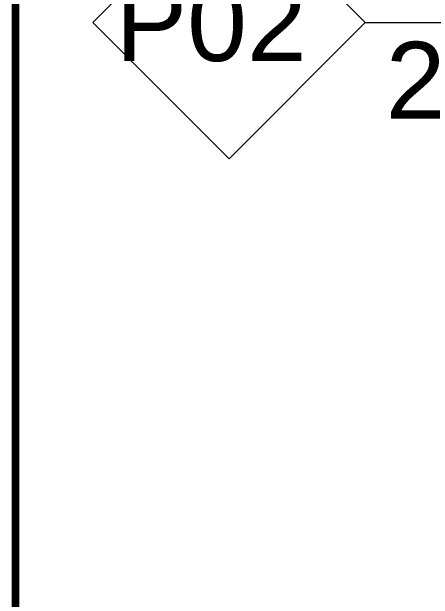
# Model space of a CAD drawing. Extents: x -2012 to 34975, y -1043 to 8321.
# Drawn here: x 2713.3 to 2768.1, y 1877.6 to 1953.9 of the extents above; entities that cross this region are included whole.
import ezdxf
from ezdxf.enums import TextEntityAlignment as Align

# ---------------------------------------------------------------- set-up
doc = ezdxf.new("R2010")
doc.units = 0
doc.header["$LTSCALE"] = 25
doc.linetypes.add('HIDDEN2', pattern=[4.7625, 3.175, -1.5875])
doc.layers.get('0').update_dxf_attribs({"color": 9, "lineweight": 9})
doc.layers.add('21', color=9, linetype='Continuous', lineweight=9)
doc.layers.add('22', color=8, linetype='Continuous', lineweight=9)
doc.styles.add('Arial', font='arial.ttf', dxfattribs={"height": 2.5})

# ---------------------------------------------------------------- blocks, each defined once
blk = doc.blocks.new('0_windowno')
for points in [[(0, 3.536), (-3.536, 0), (0, -3.536), (3.536, 0), (0, 3.536)], [(3.536, 0), (11.536, 0)]]:
    blk.add_lwpolyline(points)
at = {"style": 'Arial'}
blk.add_attdef('GENISLIK', text='', height=2, dxfattribs=at).set_placement((4.036, 0), align=Align.BOTTOM_LEFT)
blk.add_attdef('PENCERENO', text='', height=2, dxfattribs=at).set_placement((0, 0), align=Align.MIDDLE_CENTER)
blk.add_attdef('YUKSEKLIK', text='', height=2, dxfattribs=at).set_placement((4.036, -0.5), align=Align.TOP_LEFT)

msp = doc.modelspace()

# ---------------------------------------------------------------- linework, layer by layer
at = {"layer": '21', "linetype": 'HIDDEN2', "ltscale": 0.1, "const_width": 1}
msp.add_lwpolyline([(2932.838, 1702.5), (2713.838, 1702.5), (2713.838, 2152.5), (2932.838, 2152.5)], close=True, dxfattribs=at)

# ---------------------------------------------------------------- block references
at = {"layer": '22'}
ref = msp.add_blockref('0_windowno', (2741.558, 1952.5), dxfattribs=dict(at, xscale=5, yscale=5, zscale=5))
ref.add_attrib('PENCERENO', 'P02', dxfattribs={"layer": '0', "height": 10, "style": 'Arial'}).set_placement((2739.232, 1952.5), align=Align.MIDDLE_CENTER)
ref.add_attrib('GENISLIK', '150', dxfattribs={"layer": '0', "height": 10, "style": 'Arial'}).set_placement((2760.801, 1952.5), align=Align.BOTTOM_LEFT)
ref.add_attrib('YUKSEKLIK', '240', dxfattribs={"layer": '0', "height": 10, "style": 'Arial'}).set_placement((2761.913, 1950), align=Align.TOP_LEFT)

doc.saveas('drawing.dxf')
